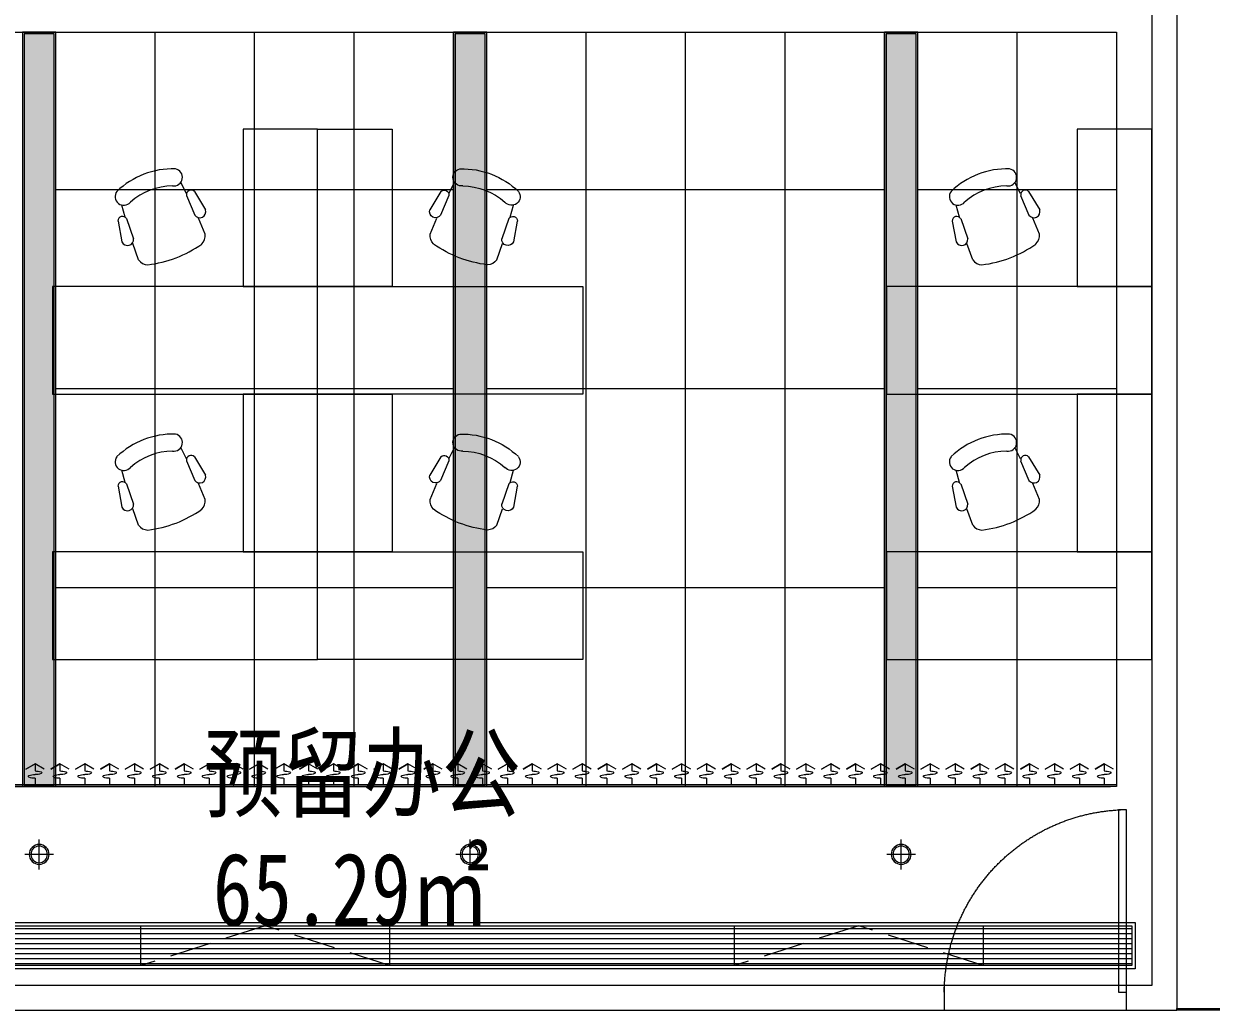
# Model space of a CAD drawing. Header units: millimetres. Extents: x 164760 to 3716174, y -1766400 to 11969.
# Drawn here: x 3495136 to 3502300, y -1704201 to -1698251 of the extents above; entities that cross this region are included whole.
import ezdxf

# ---------------------------------------------------------------- set-up
doc = ezdxf.new("R2010")
doc.units = ezdxf.units.MM
doc.header["$LTSCALE"] = 1000
for name, pattern in [('DASH', [0.35, 0.25, -0.1]), ('DOTE', [2.42, 2, -0.2, 0.02, -0.2]), ('HIDDEN', [0.375, 0.25, -0.125, 0, 0])]:
    doc.linetypes.add(name, pattern=pattern)
doc.layers.get('0').update_dxf_attribs({"color": 253, "linetype": 'CONTINUOUS'})
for name, color, linetype, lineweight in [('DOOR【门】', 253, 'CONTINUOUS', 0), ('FF-FURN【成品家私】', 253, 'CONTINUOUS', 0), ('RC-FCU【空调设备】', 253, 'CONTINUOUS', 0), ('RC-LIGHT【天花灯具】', 253, 'CONTINUOUS', 0), ('RC-Modelling【天花造型】', 253, 'CONTINUOUS', 0), ('RC-STR【天花细线】', 253, 'CONTINUOUS', 0), ('Wall【墙体】', 253, 'CONTINUOUS', 0)]:
    doc.layers.add(name, color=color, linetype=linetype, lineweight=lineweight)
doc.layers.add('FC-Text Annotation', color=253, linetype='CONTINUOUS')
doc.styles.add('文字', font='')
doc.styles.get('文字').set_extended_font_data('SimSun')

# ---------------------------------------------------------------- blocks, each defined once
blk = doc.blocks.new('AB18C')
for p, q in [((-0.616, 0.457), (-0.382, 0.5)), ((-0.128, 0.399), (-0.323, 0.394)), ((-0.627, 0.366), (-0.767, 0.352)), ((-0.608, 0.359), (-0.369, 0.366)), ((-0.627, -0.366), (-0.767, -0.352)), ((-0.608, -0.359), (-0.369, -0.366)), ((-0.128, -0.399), (-0.323, -0.394)), ((-0.616, -0.457), (-0.382, -0.5))]:
    blk.add_line(p, q)
for centre, radius, start, end in [((-0.597, 0.41), 0.0516, 112.2235, 257.7173), ((-0.386, 0.432), 0.0681, 284.0068, 86.4868), ((-0.161, 0.273), 0.13, 22.4327, 75.4917), ((-0.094, 0), 0.906, 157.2611, 202.7389), ((-0.847, 0.3), 0.0961, 330.3175, 148.735), ((-1.312, 0), 1.312, 345.758, 14.242), ((-0.08, 0), 0.729, 159.7134, 200.2866), ((-0.847, -0.3), 0.0961, 211.265, 29.6825), ((-0.597, -0.41), 0.0516, 102.2827, 247.7765), ((-0.386, -0.432), 0.0681, 273.5132, 75.9932), ((-0.161, -0.273), 0.13, 284.5083, 337.5673)]:
    blk.add_arc(centre, radius, start, end)
blk = doc.blocks.new('ZL_05274303')
at = {"ltscale": 1000}
for points in [[(-900, 0), (700, 0), (700, -650), (-900, -650)], [(250, -1600), (250, -650), (700, -650), (700, -1600)]]:
    blk.add_lwpolyline(points, close=True, dxfattribs=at)
at = {"layer": 'FF-FURN【成品家私】', "xscale": -540, "yscale": 540, "zscale": 540, "rotation": 248.9333185298564}
blk.add_blockref('AB18C', (-154.4, -823.4), dxfattribs=at)
blk = doc.blocks.new('DOOR_D01')
at = {"layer": 'DOOR【门】'}
blk.add_lwpolyline([(-0.4556, 1), (-0.4556, 0), (-0.5, 0), (-0.5, 1)], close=True, dxfattribs=at)
at = {"layer": 'DOOR【门】', "color": 8, "linetype": 'HIDDEN', "ltscale": 15}
blk.add_arc((-0.5114, -0.0104), 1.0114, 0.59152, 87.46644, dxfattribs=at)
blk = doc.blocks.new('*U409')
for p, q in [((0, -12), (0, 0)), ((0, 0), (10350, 0)), ((10350, -12), (0, -12)), ((75, -49.3), (75, -12)), ((225, -49.3), (225, -12)), ((375, -49.3), (375, -12)), ((525, -49.3), (525, -12)), ((675, -49.3), (675, -12)), ((825, -49.3), (825, -12)), ((975, -49.3), (975, -12)), ((1125, -49.3), (1125, -12)), ((1275, -49.3), (1275, -12)), ((1425, -49.3), (1425, -12)), ((1575, -49.3), (1575, -12)), ((1725, -49.3), (1725, -12)), ((1875, -49.3), (1875, -12)), ((2025, -49.3), (2025, -12)), ((2175, -49.3), (2175, -12)), ((2325, -49.3), (2325, -12)), ((2475, -49.3), (2475, -12)), ((2625, -49.3), (2625, -12)), ((2775, -49.3), (2775, -12)), ((2925, -49.3), (2925, -12)), ((3075, -49.3), (3075, -12)), ((3225, -49.3), (3225, -12)), ((3375, -49.3), (3375, -12)), ((3525, -49.3), (3525, -12)), ((3675, -49.3), (3675, -12)), ((3825, -49.3), (3825, -12)), ((3975, -49.3), (3975, -12)), ((4125, -49.3), (4125, -12)), ((4275, -49.3), (4275, -12)), ((4425, -49.3), (4425, -12)), ((4575, -49.3), (4575, -12)), ((4725, -49.3), (4725, -12)), ((4875, -49.3), (4875, -12)), ((5025, -49.3), (5025, -12)), ((5175, -49.3), (5175, -12)), ((5325, -49.3), (5325, -12)), ((5475, -49.3), (5475, -12)), ((5625, -49.3), (5625, -12)), ((5775, -49.3), (5775, -12)), ((5925, -49.3), (5925, -12)), ((6075, -49.3), (6075, -12)), ((6225, -49.3), (6225, -12)), ((6375, -49.3), (6375, -12)), ((6525, -49.3), (6525, -12)), ((19.6, -104.5), (75, -136.2)), ((75, -136.2), (75, -93.2)), ((130.4, -104.5), (75, -136.2)), ((75, -136.2), (130.4, -104.5)), ((169.6, -104.5), (225, -136.2)), ((225, -136.2), (225, -93.2)), ((280.4, -104.5), (225, -136.2)), ((225, -136.2), (280.4, -104.5)), ((319.6, -104.5), (375, -136.2)), ((375, -136.2), (375, -93.2)), ((430.4, -104.5), (375, -136.2)), ((375, -136.2), (430.4, -104.5)), ((469.6, -104.5), (525, -136.2)), ((525, -136.2), (525, -93.2)), ((580.4, -104.5), (525, -136.2)), ((525, -136.2), (580.4, -104.5)), ((619.6, -104.5), (675, -136.2)), ((675, -136.2), (675, -93.2)), ((730.4, -104.5), (675, -136.2)), ((675, -136.2), (730.4, -104.5)), ((769.6, -104.5), (825, -136.2)), ((825, -136.2), (825, -93.2)), ((880.4, -104.5), (825, -136.2)), ((825, -136.2), (880.4, -104.5)), ((919.6, -104.5), (975, -136.2)), ((975, -136.2), (975, -93.2)), ((1030.4, -104.5), (975, -136.2)), ((975, -136.2), (1030.4, -104.5)), ((1069.6, -104.5), (1125, -136.2)), ((1125, -136.2), (1125, -93.2)), ((1180.4, -104.5), (1125, -136.2)), ((1125, -136.2), (1180.4, -104.5)), ((1219.6, -104.5), (1275, -136.2)), ((1275, -136.2), (1275, -93.2)), ((1330.4, -104.5), (1275, -136.2)), ((1275, -136.2), (1330.4, -104.5)), ((1369.6, -104.5), (1425, -136.2)), ((1425, -136.2), (1425, -93.2)), ((1480.4, -104.5), (1425, -136.2)), ((1425, -136.2), (1480.4, -104.5)), ((1519.6, -104.5), (1575, -136.2)), ((1575, -136.2), (1575, -93.2)), ((1630.4, -104.5), (1575, -136.2)), ((1575, -136.2), (1630.4, -104.5)), ((1669.6, -104.5), (1725, -136.2)), ((1725, -136.2), (1725, -93.2)), ((1780.4, -104.5), (1725, -136.2)), ((1725, -136.2), (1780.4, -104.5)), ((1819.6, -104.5), (1875, -136.2)), ((1875, -136.2), (1875, -93.2)), ((1930.4, -104.5), (1875, -136.2)), ((1875, -136.2), (1930.4, -104.5)), ((1969.6, -104.5), (2025, -136.2)), ((2025, -136.2), (2025, -93.2)), ((2080.4, -104.5), (2025, -136.2)), ((2025, -136.2), (2080.4, -104.5)), ((2119.6, -104.5), (2175, -136.2)), ((2175, -136.2), (2175, -93.2)), ((2230.4, -104.5), (2175, -136.2)), ((2175, -136.2), (2230.4, -104.5)), ((2269.6, -104.5), (2325, -136.2)), ((2325, -136.2), (2325, -93.2)), ((2380.4, -104.5), (2325, -136.2)), ((2325, -136.2), (2380.4, -104.5)), ((2419.6, -104.5), (2475, -136.2)), ((2475, -136.2), (2475, -93.2)), ((2530.4, -104.5), (2475, -136.2)), ((2475, -136.2), (2530.4, -104.5)), ((2569.6, -104.5), (2625, -136.2)), ((2625, -136.2), (2625, -93.2)), ((2680.4, -104.5), (2625, -136.2)), ((2625, -136.2), (2680.4, -104.5)), ((2719.6, -104.5), (2775, -136.2)), ((2775, -136.2), (2775, -93.2)), ((2830.4, -104.5), (2775, -136.2)), ((2775, -136.2), (2830.4, -104.5)), ((2869.6, -104.5), (2925, -136.2)), ((2925, -136.2), (2925, -93.2)), ((2980.4, -104.5), (2925, -136.2)), ((2925, -136.2), (2980.4, -104.5)), ((3019.6, -104.5), (3075, -136.2)), ((3075, -136.2), (3075, -93.2)), ((3130.4, -104.5), (3075, -136.2)), ((3075, -136.2), (3130.4, -104.5)), ((3169.6, -104.5), (3225, -136.2)), ((3225, -136.2), (3225, -93.2)), ((3280.4, -104.5), (3225, -136.2)), ((3225, -136.2), (3280.4, -104.5)), ((3319.6, -104.5), (3375, -136.2)), ((3375, -136.2), (3375, -93.2)), ((3430.4, -104.5), (3375, -136.2)), ((3375, -136.2), (3430.4, -104.5)), ((3469.6, -104.5), (3525, -136.2)), ((3525, -136.2), (3525, -93.2)), ((3580.4, -104.5), (3525, -136.2)), ((3525, -136.2), (3580.4, -104.5)), ((3619.6, -104.5), (3675, -136.2)), ((3675, -136.2), (3675, -93.2)), ((3730.4, -104.5), (3675, -136.2)), ((3675, -136.2), (3730.4, -104.5)), ((3769.6, -104.5), (3825, -136.2)), ((3825, -136.2), (3825, -93.2)), ((3880.4, -104.5), (3825, -136.2)), ((3825, -136.2), (3880.4, -104.5)), ((3919.6, -104.5), (3975, -136.2)), ((3975, -136.2), (3975, -93.2)), ((4030.4, -104.5), (3975, -136.2)), ((3975, -136.2), (4030.4, -104.5)), ((4069.6, -104.5), (4125, -136.2)), ((4125, -136.2), (4125, -93.2)), ((4180.4, -104.5), (4125, -136.2)), ((4125, -136.2), (4180.4, -104.5)), ((4219.6, -104.5), (4275, -136.2)), ((4275, -136.2), (4275, -93.2)), ((4330.4, -104.5), (4275, -136.2)), ((4275, -136.2), (4330.4, -104.5)), ((4369.6, -104.5), (4425, -136.2)), ((4425, -136.2), (4425, -93.2)), ((4480.4, -104.5), (4425, -136.2)), ((4425, -136.2), (4480.4, -104.5)), ((4519.6, -104.5), (4575, -136.2)), ((4575, -136.2), (4575, -93.2)), ((4630.4, -104.5), (4575, -136.2)), ((4575, -136.2), (4630.4, -104.5)), ((4669.6, -104.5), (4725, -136.2)), ((4725, -136.2), (4725, -93.2)), ((4780.4, -104.5), (4725, -136.2)), ((4725, -136.2), (4780.4, -104.5)), ((4819.6, -104.5), (4875, -136.2)), ((4875, -136.2), (4875, -93.2)), ((4930.4, -104.5), (4875, -136.2)), ((4875, -136.2), (4930.4, -104.5)), ((4969.6, -104.5), (5025, -136.2)), ((5025, -136.2), (5025, -93.2)), ((5080.4, -104.5), (5025, -136.2)), ((5025, -136.2), (5080.4, -104.5)), ((5119.6, -104.5), (5175, -136.2)), ((5175, -136.2), (5175, -93.2)), ((5230.4, -104.5), (5175, -136.2)), ((5175, -136.2), (5230.4, -104.5)), ((5269.6, -104.5), (5325, -136.2)), ((5325, -136.2), (5325, -93.2)), ((5380.4, -104.5), (5325, -136.2)), ((5325, -136.2), (5380.4, -104.5)), ((5419.6, -104.5), (5475, -136.2)), ((5475, -136.2), (5475, -93.2)), ((5530.4, -104.5), (5475, -136.2)), ((5475, -136.2), (5530.4, -104.5)), ((5569.6, -104.5), (5625, -136.2)), ((5625, -136.2), (5625, -93.2)), ((5680.4, -104.5), (5625, -136.2)), ((5625, -136.2), (5680.4, -104.5)), ((5719.6, -104.5), (5775, -136.2)), ((5775, -136.2), (5775, -93.2)), ((5830.4, -104.5), (5775, -136.2)), ((5775, -136.2), (5830.4, -104.5)), ((5869.6, -104.5), (5925, -136.2)), ((5925, -136.2), (5925, -93.2)), ((5980.4, -104.5), (5925, -136.2)), ((5925, -136.2), (5980.4, -104.5)), ((6019.6, -104.5), (6075, -136.2)), ((6075, -136.2), (6075, -93.2)), ((6130.4, -104.5), (6075, -136.2)), ((6075, -136.2), (6130.4, -104.5)), ((6169.6, -104.5), (6225, -136.2)), ((6225, -136.2), (6225, -93.2)), ((6280.4, -104.5), (6225, -136.2)), ((6225, -136.2), (6280.4, -104.5)), ((6319.6, -104.5), (6375, -136.2)), ((6375, -136.2), (6375, -93.2)), ((6430.4, -104.5), (6375, -136.2)), ((6375, -136.2), (6430.4, -104.5)), ((6469.6, -104.5), (6525, -136.2)), ((6525, -136.2), (6525, -93.2)), ((6580.4, -104.5), (6525, -136.2)), ((6525, -136.2), (6580.4, -104.5))]:
    blk.add_line(p, q)
at = {"extrusion": (0, 0, -1)}
for centre, major_axis, start_param, end_param in [((72.5, -170.8), (-70.4, -70.4), 2.004284, 2.381239), ((77.5, -148.9), (-70.4, -70.4), 2.33115, 2.708105), ((77.5, 28.3), (70.4, -70.4), 0.433488, 0.810442), ((110, -60.3), (3.69, -3.69), 4.278901, 6.716673), ((222.5, -170.8), (-70.4, -70.4), 2.004284, 2.381239), ((227.5, -148.9), (-70.4, -70.4), 2.33115, 2.708105), ((227.5, 28.3), (70.4, -70.4), 0.433488, 0.810442), ((260, -60.3), (3.69, -3.69), 4.278901, 6.716673), ((372.5, -170.8), (-70.4, -70.4), 2.004284, 2.381239), ((377.5, -148.9), (-70.4, -70.4), 2.33115, 2.708105), ((377.5, 28.3), (70.4, -70.4), 0.433488, 0.810442), ((410, -60.3), (3.69, -3.69), 4.278901, 6.716673), ((522.5, -170.8), (-70.4, -70.4), 2.004284, 2.381239), ((527.5, -148.9), (-70.4, -70.4), 2.33115, 2.708105), ((527.5, 28.3), (70.4, -70.4), 0.433488, 0.810442), ((560, -60.3), (3.69, -3.69), 4.278901, 6.716673), ((672.5, -170.8), (-70.4, -70.4), 2.004284, 2.381239), ((677.5, -148.9), (-70.4, -70.4), 2.33115, 2.708105), ((677.5, 28.3), (70.4, -70.4), 0.433488, 0.810442), ((710, -60.3), (3.69, -3.69), 4.278901, 6.716673), ((822.5, -170.8), (-70.4, -70.4), 2.004284, 2.381239), ((827.5, -148.9), (-70.4, -70.4), 2.33115, 2.708105), ((827.5, 28.3), (70.4, -70.4), 0.433488, 0.810442), ((860, -60.3), (3.69, -3.69), 4.278901, 6.716673), ((972.5, -170.8), (-70.4, -70.4), 2.004284, 2.381239), ((977.5, -148.9), (-70.4, -70.4), 2.33115, 2.708105), ((977.5, 28.3), (70.4, -70.4), 0.433488, 0.810442), ((1010, -60.3), (3.69, -3.69), 4.278901, 6.716673), ((1122.5, -170.8), (-70.4, -70.4), 2.004284, 2.381239), ((1127.5, -148.9), (-70.4, -70.4), 2.33115, 2.708105), ((1127.5, 28.3), (70.4, -70.4), 0.433488, 0.810442), ((1160, -60.3), (3.69, -3.69), 4.278901, 6.716673), ((1272.5, -170.8), (-70.4, -70.4), 2.004284, 2.381239), ((1277.5, -148.9), (-70.4, -70.4), 2.33115, 2.708105), ((1277.5, 28.3), (70.4, -70.4), 0.433488, 0.810442), ((1310, -60.3), (3.69, -3.69), 4.278901, 6.716673), ((1422.5, -170.8), (-70.4, -70.4), 2.004284, 2.381239), ((1427.5, -148.9), (-70.4, -70.4), 2.33115, 2.708105), ((1427.5, 28.3), (70.4, -70.4), 0.433488, 0.810442), ((1460, -60.3), (3.69, -3.69), 4.278901, 6.716673), ((1572.5, -170.8), (-70.4, -70.4), 2.004284, 2.381239), ((1577.5, -148.9), (-70.4, -70.4), 2.33115, 2.708105), ((1577.5, 28.3), (70.4, -70.4), 0.433488, 0.810442), ((1610, -60.3), (3.69, -3.69), 4.278901, 6.716673), ((1722.5, -170.8), (-70.4, -70.4), 2.004284, 2.381239), ((1727.5, -148.9), (-70.4, -70.4), 2.33115, 2.708105), ((1727.5, 28.3), (70.4, -70.4), 0.433488, 0.810442), ((1760, -60.3), (3.69, -3.69), 4.278901, 6.716673), ((1872.5, -170.8), (-70.4, -70.4), 2.004284, 2.381239), ((1877.5, -148.9), (-70.4, -70.4), 2.33115, 2.708105), ((1877.5, 28.3), (70.4, -70.4), 0.433488, 0.810442), ((1910, -60.3), (3.69, -3.69), 4.278901, 6.716673), ((2022.5, -170.8), (-70.4, -70.4), 2.004284, 2.381239), ((2027.5, -148.9), (-70.4, -70.4), 2.33115, 2.708105), ((2027.5, 28.3), (70.4, -70.4), 0.433488, 0.810442), ((2060, -60.3), (3.69, -3.69), 4.278901, 6.716673), ((2172.5, -170.8), (-70.4, -70.4), 2.004284, 2.381239), ((2177.5, -148.9), (-70.4, -70.4), 2.33115, 2.708105), ((2177.5, 28.3), (70.4, -70.4), 0.433488, 0.810442), ((2210, -60.3), (3.69, -3.69), 4.278901, 6.716673), ((2322.5, -170.8), (-70.4, -70.4), 2.004284, 2.381239), ((2327.5, -148.9), (-70.4, -70.4), 2.33115, 2.708105), ((2327.5, 28.3), (70.4, -70.4), 0.433488, 0.810442), ((2360, -60.3), (3.69, -3.69), 4.278901, 6.716673), ((2472.5, -170.8), (-70.4, -70.4), 2.004284, 2.381239), ((2477.5, -148.9), (-70.4, -70.4), 2.33115, 2.708105), ((2477.5, 28.3), (70.4, -70.4), 0.433488, 0.810442), ((2510, -60.3), (3.69, -3.69), 4.278901, 6.716673), ((2622.5, -170.8), (-70.4, -70.4), 2.004284, 2.381239), ((2627.5, -148.9), (-70.4, -70.4), 2.33115, 2.708105), ((2627.5, 28.3), (70.4, -70.4), 0.433488, 0.810442), ((2660, -60.3), (3.69, -3.69), 4.278901, 6.716673), ((2772.5, -170.8), (-70.4, -70.4), 2.004284, 2.381239), ((2777.5, -148.9), (-70.4, -70.4), 2.33115, 2.708105), ((2777.5, 28.3), (70.4, -70.4), 0.433488, 0.810442), ((2810, -60.3), (3.69, -3.69), 4.278901, 6.716673), ((2922.5, -170.8), (-70.4, -70.4), 2.004284, 2.381239), ((2927.5, -148.9), (-70.4, -70.4), 2.33115, 2.708105), ((2927.5, 28.3), (70.4, -70.4), 0.433488, 0.810442), ((2960, -60.3), (3.69, -3.69), 4.278901, 6.716673), ((3072.5, -170.8), (-70.4, -70.4), 2.004284, 2.381239), ((3077.5, -148.9), (-70.4, -70.4), 2.33115, 2.708105), ((3077.5, 28.3), (70.4, -70.4), 0.433488, 0.810442), ((3110, -60.3), (3.69, -3.69), 4.278901, 6.716673), ((3222.5, -170.8), (-70.4, -70.4), 2.004284, 2.381239), ((3227.5, -148.9), (-70.4, -70.4), 2.33115, 2.708105), ((3227.5, 28.3), (70.4, -70.4), 0.433488, 0.810442), ((3260, -60.3), (3.69, -3.69), 4.278901, 6.716673), ((3372.5, -170.8), (-70.4, -70.4), 2.004284, 2.381239), ((3377.5, -148.9), (-70.4, -70.4), 2.33115, 2.708105), ((3377.5, 28.3), (70.4, -70.4), 0.433488, 0.810442), ((3410, -60.3), (3.69, -3.69), 4.278901, 6.716673), ((3522.5, -170.8), (-70.4, -70.4), 2.004284, 2.381239), ((3527.5, -148.9), (-70.4, -70.4), 2.33115, 2.708105), ((3527.5, 28.3), (70.4, -70.4), 0.433488, 0.810442), ((3560, -60.3), (3.69, -3.69), 4.278901, 6.716673), ((3672.5, -170.8), (-70.4, -70.4), 2.004284, 2.381239), ((3677.5, -148.9), (-70.4, -70.4), 2.33115, 2.708105), ((3677.5, 28.3), (70.4, -70.4), 0.433488, 0.810442), ((3710, -60.3), (3.69, -3.69), 4.278901, 6.716673), ((3822.5, -170.8), (-70.4, -70.4), 2.004284, 2.381239), ((3827.5, -148.9), (-70.4, -70.4), 2.33115, 2.708105), ((3827.5, 28.3), (70.4, -70.4), 0.433488, 0.810442), ((3860, -60.3), (3.69, -3.69), 4.278901, 6.716673), ((3972.5, -170.8), (-70.4, -70.4), 2.004284, 2.381239), ((3977.5, -148.9), (-70.4, -70.4), 2.33115, 2.708105), ((3977.5, 28.3), (70.4, -70.4), 0.433488, 0.810442), ((4010, -60.3), (3.69, -3.69), 4.278901, 6.716673), ((4122.5, -170.8), (-70.4, -70.4), 2.004284, 2.381239), ((4127.5, -148.9), (-70.4, -70.4), 2.33115, 2.708105), ((4127.5, 28.3), (70.4, -70.4), 0.433488, 0.810442), ((4160, -60.3), (3.69, -3.69), 4.278901, 6.716673), ((4272.5, -170.8), (-70.4, -70.4), 2.004284, 2.381239), ((4277.5, -148.9), (-70.4, -70.4), 2.33115, 2.708105), ((4277.5, 28.3), (70.4, -70.4), 0.433488, 0.810442), ((4310, -60.3), (3.69, -3.69), 4.278901, 6.716673), ((4422.5, -170.8), (-70.4, -70.4), 2.004284, 2.381239), ((4427.5, -148.9), (-70.4, -70.4), 2.33115, 2.708105), ((4427.5, 28.3), (70.4, -70.4), 0.433488, 0.810442), ((4460, -60.3), (3.69, -3.69), 4.278901, 6.716673), ((4572.5, -170.8), (-70.4, -70.4), 2.004284, 2.381239), ((4577.5, -148.9), (-70.4, -70.4), 2.33115, 2.708105), ((4577.5, 28.3), (70.4, -70.4), 0.433488, 0.810442), ((4610, -60.3), (3.69, -3.69), 4.278901, 6.716673), ((4722.5, -170.8), (-70.4, -70.4), 2.004284, 2.381239), ((4727.5, -148.9), (-70.4, -70.4), 2.33115, 2.708105), ((4727.5, 28.3), (70.4, -70.4), 0.433488, 0.810442), ((4760, -60.3), (3.69, -3.69), 4.278901, 6.716673), ((4872.5, -170.8), (-70.4, -70.4), 2.004284, 2.381239), ((4877.5, -148.9), (-70.4, -70.4), 2.33115, 2.708105), ((4877.5, 28.3), (70.4, -70.4), 0.433488, 0.810442), ((4910, -60.3), (3.69, -3.69), 4.278901, 6.716673), ((5022.5, -170.8), (-70.4, -70.4), 2.004284, 2.381239), ((5027.5, -148.9), (-70.4, -70.4), 2.33115, 2.708105), ((5027.5, 28.3), (70.4, -70.4), 0.433488, 0.810442), ((5060, -60.3), (3.69, -3.69), 4.278901, 6.716673), ((5172.5, -170.8), (-70.4, -70.4), 2.004284, 2.381239), ((5177.5, -148.9), (-70.4, -70.4), 2.33115, 2.708105), ((5177.5, 28.3), (70.4, -70.4), 0.433488, 0.810442), ((5210, -60.3), (3.69, -3.69), 4.278901, 6.716673), ((5322.5, -170.8), (-70.4, -70.4), 2.004284, 2.381239), ((5327.5, -148.9), (-70.4, -70.4), 2.33115, 2.708105), ((5327.5, 28.3), (70.4, -70.4), 0.433488, 0.810442), ((5360, -60.3), (3.69, -3.69), 4.278901, 6.716673), ((5472.5, -170.8), (-70.4, -70.4), 2.004284, 2.381239), ((5477.5, -148.9), (-70.4, -70.4), 2.33115, 2.708105), ((5477.5, 28.3), (70.4, -70.4), 0.433488, 0.810442), ((5510, -60.3), (3.69, -3.69), 4.278901, 6.716673), ((5622.5, -170.8), (-70.4, -70.4), 2.004284, 2.381239), ((5627.5, -148.9), (-70.4, -70.4), 2.33115, 2.708105), ((5627.5, 28.3), (70.4, -70.4), 0.433488, 0.810442), ((5660, -60.3), (3.69, -3.69), 4.278901, 6.716673), ((5772.5, -170.8), (-70.4, -70.4), 2.004284, 2.381239), ((5777.5, -148.9), (-70.4, -70.4), 2.33115, 2.708105), ((5777.5, 28.3), (70.4, -70.4), 0.433488, 0.810442), ((5810, -60.3), (3.69, -3.69), 4.278901, 6.716673), ((5922.5, -170.8), (-70.4, -70.4), 2.004284, 2.381239), ((5927.5, -148.9), (-70.4, -70.4), 2.33115, 2.708105), ((5927.5, 28.3), (70.4, -70.4), 0.433488, 0.810442), ((5960, -60.3), (3.69, -3.69), 4.278901, 6.716673), ((6072.5, -170.8), (-70.4, -70.4), 2.004284, 2.381239), ((6077.5, -148.9), (-70.4, -70.4), 2.33115, 2.708105), ((6077.5, 28.3), (70.4, -70.4), 0.433488, 0.810442), ((6110, -60.3), (3.69, -3.69), 4.278901, 6.716673), ((6222.5, -170.8), (-70.4, -70.4), 2.004284, 2.381239), ((6227.5, -148.9), (-70.4, -70.4), 2.33115, 2.708105), ((6227.5, 28.3), (70.4, -70.4), 0.433488, 0.810442), ((6260, -60.3), (3.69, -3.69), 4.278901, 6.716673), ((6372.5, -170.8), (-70.4, -70.4), 2.004284, 2.381239), ((6377.5, -148.9), (-70.4, -70.4), 2.33115, 2.708105), ((6377.5, 28.3), (70.4, -70.4), 0.433488, 0.810442), ((6410, -60.3), (3.69, -3.69), 4.278901, 6.716673), ((6522.5, -170.8), (-70.4, -70.4), 2.004284, 2.381239), ((6527.5, -148.9), (-70.4, -70.4), 2.33115, 2.708105), ((6527.5, 28.3), (70.4, -70.4), 0.433488, 0.810442), ((6560, -60.3), (3.69, -3.69), 4.278901, 6.716673), ((40, -82.2), (3.69, -3.69), 1.137309, 3.57508), ((72.5, 6.4), (70.4, -70.4), 0.760354, 1.137309), ((190, -82.2), (3.69, -3.69), 1.137309, 3.57508), ((222.5, 6.4), (70.4, -70.4), 0.760354, 1.137309), ((340, -82.2), (3.69, -3.69), 1.137309, 3.57508), ((372.5, 6.4), (70.4, -70.4), 0.760354, 1.137309), ((490, -82.2), (3.69, -3.69), 1.137309, 3.57508), ((522.5, 6.4), (70.4, -70.4), 0.760354, 1.137309), ((640, -82.2), (3.69, -3.69), 1.137309, 3.57508), ((672.5, 6.4), (70.4, -70.4), 0.760354, 1.137309), ((790, -82.2), (3.69, -3.69), 1.137309, 3.57508), ((822.5, 6.4), (70.4, -70.4), 0.760354, 1.137309), ((940, -82.2), (3.69, -3.69), 1.137309, 3.57508), ((972.5, 6.4), (70.4, -70.4), 0.760354, 1.137309), ((1090, -82.2), (3.69, -3.69), 1.137309, 3.57508), ((1122.5, 6.4), (70.4, -70.4), 0.760354, 1.137309), ((1240, -82.2), (3.69, -3.69), 1.137309, 3.57508), ((1272.5, 6.4), (70.4, -70.4), 0.760354, 1.137309), ((1390, -82.2), (3.69, -3.69), 1.137309, 3.57508), ((1422.5, 6.4), (70.4, -70.4), 0.760354, 1.137309), ((1540, -82.2), (3.69, -3.69), 1.137309, 3.57508), ((1572.5, 6.4), (70.4, -70.4), 0.760354, 1.137309), ((1690, -82.2), (3.69, -3.69), 1.137309, 3.57508), ((1722.5, 6.4), (70.4, -70.4), 0.760354, 1.137309), ((1840, -82.2), (3.69, -3.69), 1.137309, 3.57508), ((1872.5, 6.4), (70.4, -70.4), 0.760354, 1.137309), ((1990, -82.2), (3.69, -3.69), 1.137309, 3.57508), ((2022.5, 6.4), (70.4, -70.4), 0.760354, 1.137309), ((2140, -82.2), (3.69, -3.69), 1.137309, 3.57508), ((2172.5, 6.4), (70.4, -70.4), 0.760354, 1.137309), ((2290, -82.2), (3.69, -3.69), 1.137309, 3.57508), ((2322.5, 6.4), (70.4, -70.4), 0.760354, 1.137309), ((2440, -82.2), (3.69, -3.69), 1.137309, 3.57508), ((2472.5, 6.4), (70.4, -70.4), 0.760354, 1.137309), ((2590, -82.2), (3.69, -3.69), 1.137309, 3.57508), ((2622.5, 6.4), (70.4, -70.4), 0.760354, 1.137309), ((2740, -82.2), (3.69, -3.69), 1.137309, 3.57508), ((2772.5, 6.4), (70.4, -70.4), 0.760354, 1.137309), ((2890, -82.2), (3.69, -3.69), 1.137309, 3.57508), ((2922.5, 6.4), (70.4, -70.4), 0.760354, 1.137309), ((3040, -82.2), (3.69, -3.69), 1.137309, 3.57508), ((3072.5, 6.4), (70.4, -70.4), 0.760354, 1.137309), ((3190, -82.2), (3.69, -3.69), 1.137309, 3.57508), ((3222.5, 6.4), (70.4, -70.4), 0.760354, 1.137309), ((3340, -82.2), (3.69, -3.69), 1.137309, 3.57508), ((3372.5, 6.4), (70.4, -70.4), 0.760354, 1.137309), ((3490, -82.2), (3.69, -3.69), 1.137309, 3.57508), ((3522.5, 6.4), (70.4, -70.4), 0.760354, 1.137309), ((3640, -82.2), (3.69, -3.69), 1.137309, 3.57508), ((3672.5, 6.4), (70.4, -70.4), 0.760354, 1.137309), ((3790, -82.2), (3.69, -3.69), 1.137309, 3.57508), ((3822.5, 6.4), (70.4, -70.4), 0.760354, 1.137309), ((3940, -82.2), (3.69, -3.69), 1.137309, 3.57508), ((3972.5, 6.4), (70.4, -70.4), 0.760354, 1.137309), ((4090, -82.2), (3.69, -3.69), 1.137309, 3.57508), ((4122.5, 6.4), (70.4, -70.4), 0.760354, 1.137309), ((4240, -82.2), (3.69, -3.69), 1.137309, 3.57508), ((4272.5, 6.4), (70.4, -70.4), 0.760354, 1.137309), ((4390, -82.2), (3.69, -3.69), 1.137309, 3.57508), ((4422.5, 6.4), (70.4, -70.4), 0.760354, 1.137309), ((4540, -82.2), (3.69, -3.69), 1.137309, 3.57508), ((4572.5, 6.4), (70.4, -70.4), 0.760354, 1.137309), ((4690, -82.2), (3.69, -3.69), 1.137309, 3.57508), ((4722.5, 6.4), (70.4, -70.4), 0.760354, 1.137309), ((4840, -82.2), (3.69, -3.69), 1.137309, 3.57508), ((4872.5, 6.4), (70.4, -70.4), 0.760354, 1.137309), ((4990, -82.2), (3.69, -3.69), 1.137309, 3.57508), ((5022.5, 6.4), (70.4, -70.4), 0.760354, 1.137309), ((5140, -82.2), (3.69, -3.69), 1.137309, 3.57508), ((5172.5, 6.4), (70.4, -70.4), 0.760354, 1.137309), ((5290, -82.2), (3.69, -3.69), 1.137309, 3.57508), ((5322.5, 6.4), (70.4, -70.4), 0.760354, 1.137309), ((5440, -82.2), (3.69, -3.69), 1.137309, 3.57508), ((5472.5, 6.4), (70.4, -70.4), 0.760354, 1.137309), ((5590, -82.2), (3.69, -3.69), 1.137309, 3.57508), ((5622.5, 6.4), (70.4, -70.4), 0.760354, 1.137309), ((5740, -82.2), (3.69, -3.69), 1.137309, 3.57508), ((5772.5, 6.4), (70.4, -70.4), 0.760354, 1.137309), ((5890, -82.2), (3.69, -3.69), 1.137309, 3.57508), ((5922.5, 6.4), (70.4, -70.4), 0.760354, 1.137309), ((6040, -82.2), (3.69, -3.69), 1.137309, 3.57508), ((6072.5, 6.4), (70.4, -70.4), 0.760354, 1.137309), ((6190, -82.2), (3.69, -3.69), 1.137309, 3.57508), ((6222.5, 6.4), (70.4, -70.4), 0.760354, 1.137309), ((6340, -82.2), (3.69, -3.69), 1.137309, 3.57508), ((6372.5, 6.4), (70.4, -70.4), 0.760354, 1.137309), ((6490, -82.2), (3.69, -3.69), 1.137309, 3.57508), ((6522.5, 6.4), (70.4, -70.4), 0.760354, 1.137309)]:
    blk.add_ellipse(centre, major_axis=major_axis, ratio=1, start_param=start_param, end_param=end_param, dxfattribs=at)
blk = doc.blocks.new('ZL_0609192853')
at = {"layer": 'RC-LIGHT【天花灯具】'}
h = blk.add_hatch(dxfattribs=at)
h.set_pattern_fill('DOTS', color=8, scale=10)
h.set_pattern_definition([(0, (2430707.972, -1486106.821), (7.9375, 15.875), [0, -15.875])])
h.paths.add_polyline_path([(-90, -4540), (90, -4540), (90, -10), (-90, -10)])
blk.add_lwpolyline([(-100, -4550), (100, -4550), (100, 0), (-100, 0)], close=True, dxfattribs=at)
at = {"layer": 'RC-LIGHT【天花灯具】', "color": 8}
blk.add_lwpolyline([(-90, -4540), (90, -4540), (90, -10), (-90, -10)], close=True, dxfattribs=at)
blk = doc.blocks.new('圆形筒灯')
at = {"color": 251, "linetype": 'DOTE', "ltscale": 43.504693}
blk.add_line((0, 90.6), (0, -90.6), dxfattribs=at)
at = {"color": 251, "linetype": 'DOTE', "ltscale": 41.297046}
blk.add_line((86, 0), (-86, 0), dxfattribs=at)
blk.add_ellipse((0, 0), major_axis=(-42.4, 42.4), ratio=1, start_param=2.355868237233172, end_param=8.639053544412757)
at = {"color": 251}
blk.add_ellipse((0, 0), major_axis=(35.4, 35.4), ratio=1, start_param=5.49871431692557, end_param=11.78189962410516, dxfattribs=at)
blk = doc.blocks.new('海龙0919100540')
at = {"layer": 'RC-STR【天花细线】'}
blk.add_lwpolyline([(-25700.8, -2125), (-28725.8, -2125), (-28725.8, -2115), (-25700.8, -2115)], close=True, dxfattribs=at)

msp = doc.modelspace()

# ---------------------------------------------------------------- hatches: boundary and pattern name
at = {"layer": 'RC-FCU【空调设备】'}
h = msp.add_hatch(dxfattribs=at)
h.set_pattern_fill('_USER', color=8, scale=30, angle=180, pattern_type=0)
h.set_pattern_definition([(180, (9427368.788, -505988.214), (-4e-15, -30), [])])
h.paths.add_polyline_path([(3491636.8, -1703690.6), (3491636.8, -1703930.6), (3501821.8, -1703930.6), (3501821.8, -1703690.6)])

# ---------------------------------------------------------------- linework, layer by layer
msp.add_lwpolyline([(3501841.8, -1703670.6), (3501841.8, -1703950.6), (3491616.8, -1703950.6), (3491616.8, -1703670.6)], close=True, dxfattribs=at)
at = {"layer": 'RC-FCU【空调设备】', "color": 8}
msp.add_lwpolyline([(3501821.8, -1703690.6), (3501821.8, -1703930.6), (3491636.8, -1703930.6), (3491636.8, -1703690.6)], close=True, dxfattribs=at)
at = {"layer": 'RC-FCU【空调设备】', "color": 8, "linetype": 'DASH'}
for points in [[(3497343.3, -1703690.6), (3497343.3, -1703930.6), (3495843.3, -1703930.6), (3495843.3, -1703690.6)], [(3500923.8, -1703690.6), (3500923.8, -1703930.6), (3499423.8, -1703930.6), (3499423.8, -1703690.6)]]:
    msp.add_lwpolyline(points, close=True, dxfattribs=at)
for points in [[(3497343.3, -1703930.6), (3496593.3, -1703690.6), (3495843.3, -1703930.6)], [(3500923.8, -1703930.6), (3500173.8, -1703690.6), (3499423.8, -1703930.6)]]:
    msp.add_lwpolyline(points, dxfattribs=at)
at = {"layer": 'RC-Modelling【天花造型】'}
msp.add_line((3491329.3, -1702850.6), (3501691.8, -1702850.6), dxfattribs=at)
for points in [[(3491329.3, -1698300.6), (3501729.3, -1698300.6), (3501729.3, -1702850.6), (3491329.3, -1702850.6)], [(3501789, -1704050.6), (3500689, -1704050.6), (3500689, -1704200.6), (3501789, -1704200.6)]]:
    msp.add_lwpolyline(points, close=True, dxfattribs=at)
at = {"layer": 'RC-STR【天花细线】'}
for p, q in [((3495329.3, -1702850.6), (3495329.3, -1698300.6)), ((3495929.3, -1702850.6), (3495929.3, -1698300.6)), ((3496529.3, -1702850.6), (3496529.3, -1698300.6)), ((3497129.3, -1702850.6), (3497129.3, -1698300.6)), ((3497729.3, -1702850.6), (3497729.3, -1698300.6)), ((3497929.3, -1702850.6), (3497929.3, -1698300.6)), ((3498529.3, -1702850.6), (3498529.3, -1698300.6)), ((3499129.3, -1702850.6), (3499129.3, -1698300.6)), ((3499729.3, -1702850.6), (3499729.3, -1698300.6)), ((3500329.3, -1702850.6), (3500329.3, -1698300.6)), ((3500529.3, -1702850.6), (3500529.3, -1698300.6)), ((3501129.3, -1702850.6), (3501129.3, -1698300.6)), ((3495329.3, -1699250.6), (3497729.3, -1699250.6)), ((3497929.3, -1699250.6), (3500329.3, -1699250.6)), ((3500529.3, -1699250.6), (3501729.3, -1699250.6)), ((3495329.3, -1700450.6), (3497729.3, -1700450.6)), ((3497929.3, -1700450.6), (3500329.3, -1700450.6)), ((3500529.3, -1700450.6), (3501729.3, -1700450.6)), ((3495329.3, -1701650.6), (3497729.3, -1701650.6)), ((3497929.3, -1701650.6), (3500329.3, -1701650.6)), ((3500529.3, -1701650.6), (3501729.3, -1701650.6))]:
    msp.add_line(p, q, dxfattribs=at)
at = {"layer": 'Wall【墙体】', "color": 6}
for p, q in [((3501941.8, -1697900.6), (3501941.8, -1704050.6)), ((3502091.8, -1697900.6), (3502091.8, -1704200.6)), ((3500692.3, -1704050.6), (3492775.4, -1704050.6)), ((3500689, -1704050.6), (3500689, -1704200.6)), ((3501941.8, -1704050.6), (3501789, -1704050.6)), ((3501789, -1704200.6), (3501789, -1704050.6)), ((3492775.4, -1704200.6), (3500689, -1704200.6)), ((3501789, -1704200.6), (3502091.8, -1704200.6))]:
    msp.add_line(p, q, dxfattribs=at)

# ---------------------------------------------------------------- block references
at = {"xscale": -1100, "yscale": 1100, "zscale": 1100}
msp.add_blockref('DOOR_D01', (3501239, -1704091.7), dxfattribs=at)
at = {"layer": 'FF-FURN【成品家私】', "xscale": -1, "rotation": 180}
for p in [(3496209.4, -1700485.5), (3501241.8, -1700485.5), (3496209.4, -1702085.5), (3501241.8, -1702085.5)]:
    msp.add_blockref('ZL_05274303', p, dxfattribs=at)
at = {"layer": 'FF-FURN【成品家私】', "rotation": 180}
for p in [(3497609.4, -1700485.5), (3497609.4, -1702085.5)]:
    msp.add_blockref('ZL_05274303', p, dxfattribs=at)
at = {"layer": 'RC-FCU【空调设备】', "ltscale": 10, "rotation": 180}
msp.add_blockref('*U409', (3501729.3, -1702850.6), dxfattribs=at)
at = {"layer": 'RC-LIGHT【天花灯具】'}
for p in [(3495229.3, -1698300.6), (3497829.3, -1698300.6), (3500429.3, -1698300.6)]:
    msp.add_blockref('ZL_0609192853', p, dxfattribs=at)
at = {"layer": 'RC-LIGHT【天花灯具】', "xscale": -1, "rotation": 180}
for p in [(3495229.3, -1703260.6), (3497829.3, -1703260.6), (3500429.3, -1703260.6)]:
    msp.add_blockref('圆形筒灯', p, dxfattribs=at)
at = {"layer": 'RC-Modelling【天花造型】'}
msp.add_blockref('海龙0919100540', (3530817.6, -1702075.6), dxfattribs=at)

# ---------------------------------------------------------------- texts
at = {"layer": 'FC-Text Annotation', "style": '文字', "width": 0.8}
for s, p in [('预留办公', (3496220.8, -1702991)), ('65.29㎡', (3496276.9, -1703689.9))]:
    msp.add_text(s, height=438.58, dxfattribs=at).set_placement(p)

doc.saveas('drawing.dxf')
